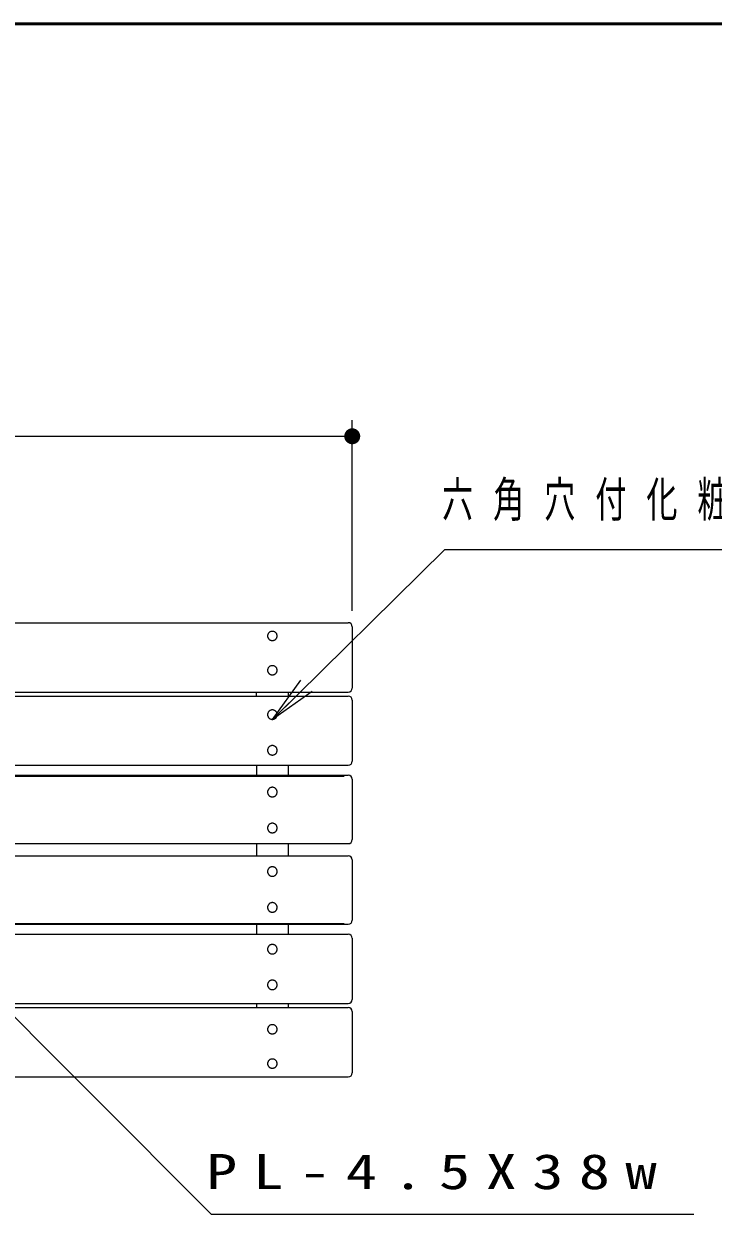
# Model space of a CAD drawing. Units: millimetres on the paper, scale 1:20. Extents: x -365 to 10, y -38 to 257.
# Drawn here: x -230.8 to -187.6, y 182.5 to 257 of the extents above; entities that cross this region are included whole.
import ezdxf

# ---------------------------------------------------------------- set-up
doc = ezdxf.new("R2010")
doc.units = ezdxf.units.MM
doc.layers.add('LY_1', color=7, linetype='Continuous', lineweight=25)
doc.layers.add('LY_2', color=7, linetype='Continuous', lineweight=13)
doc.styles.add('ＭＳ ゴシック', font='')
doc.styles.get('ＭＳ ゴシック').set_extended_font_data('MS Gothic')

# ---------------------------------------------------------------- blocks, each defined once
blk = doc.blocks.new('filled_dot')
at = {"color": 0, "linetype": 'Continuous', "lineweight": -2, "const_width": 1.25}
blk.add_lwpolyline([(-0.625, 0, 1), (0.625, 0, 1)], format="xyb", close=True, dxfattribs=at)

msp = doc.modelspace()

# ---------------------------------------------------------------- linework, layer by layer
at = {"layer": 'LY_1', "lineweight": 13}
for p, q in [((-210.217, 220.274), (-210.217, 232.189)), ((-300.217, 231.189), (-210.217, 231.189)), ((-215.217, 213.471), (-213.431, 215.933)), ((-215.217, 213.471), (-213.08, 215.576)), ((-212.729, 215.22), (-215.217, 213.471))]:
    msp.add_line(p, q, dxfattribs=at)
at = {"layer": 'LY_1', "color": 4}
for p, q in [((-299.967, 219.524), (-210.467, 219.524)), ((-210.217, 219.274), (-210.217, 215.434)), ((-299.967, 215.184), (-210.467, 215.184)), ((-299.967, 214.932), (-210.467, 214.932)), ((-210.217, 214.682), (-210.217, 210.853)), ((-299.967, 210.603), (-210.467, 210.603)), ((-216.217, 210.603), (-216.217, 209.979)), ((-214.217, 210.603), (-214.217, 209.979)), ((-299.967, 209.979), (-210.467, 209.979)), ((-210.217, 209.729), (-210.217, 205.946)), ((-299.967, 205.696), (-210.467, 205.696)), ((-216.217, 205.696), (-216.217, 204.931)), ((-214.217, 205.696), (-214.217, 204.931)), ((-299.967, 204.931), (-210.467, 204.931)), ((-210.217, 204.681), (-210.217, 200.899)), ((-299.967, 200.649), (-210.467, 200.649)), ((-299.967, 200.024), (-210.467, 200.024)), ((-210.217, 199.774), (-210.217, 195.946)), ((-299.967, 195.696), (-210.467, 195.696)), ((-299.967, 195.443), (-210.467, 195.443)), ((-210.217, 195.193), (-210.217, 191.353)), ((-299.967, 191.103), (-210.467, 191.103))]:
    msp.add_line(p, q, dxfattribs=at)
at = {"layer": 'LY_1'}
for p, q in [((-216.217, 214.932), (-216.217, 215.184)), ((-214.217, 215.184), (-214.217, 214.932)), ((-299.717, 209.921), (-210.717, 209.921)), ((-299.717, 200.706), (-210.717, 200.706)), ((-216.217, 200.649), (-216.217, 200.024)), ((-214.217, 200.649), (-214.217, 200.024)), ((-216.217, 195.696), (-216.217, 195.443)), ((-214.217, 195.696), (-214.217, 195.443))]:
    msp.add_line(p, q, dxfattribs=at)
at = {"layer": 'LY_1', "lineweight": 13}
for points in [[(-215.217, 213.471), (-204.412, 224.113), (-156.143, 224.113)], [(-234.182, 197.646), (-219.044, 182.509), (-188.84, 182.509)]]:
    msp.add_lwpolyline(points, dxfattribs=at)
at = {"layer": 'LY_1', "color": 4}
for points in [[(-214.917, 218.695), (-214.919, 218.72), (-214.922, 218.745), (-214.928, 218.769), (-214.935, 218.793), (-214.945, 218.816), (-214.958, 218.838), (-214.972, 218.859), (-214.988, 218.879), (-215.005, 218.898), (-215.025, 218.914), (-215.045, 218.93), (-215.067, 218.943), (-215.091, 218.955), (-215.115, 218.964), (-215.14, 218.972), (-215.165, 218.977), (-215.191, 218.98), (-215.217, 218.981), (-215.244, 218.98), (-215.269, 218.977), (-215.295, 218.972), (-215.32, 218.964), (-215.344, 218.955), (-215.367, 218.943), (-215.389, 218.93), (-215.41, 218.914), (-215.429, 218.898), (-215.447, 218.879), (-215.463, 218.859), (-215.477, 218.838), (-215.489, 218.816), (-215.499, 218.793), (-215.507, 218.769), (-215.513, 218.745), (-215.516, 218.72), (-215.517, 218.695), (-215.516, 218.67), (-215.513, 218.645), (-215.507, 218.621), (-215.499, 218.597), (-215.489, 218.574), (-215.477, 218.552), (-215.463, 218.531), (-215.447, 218.511), (-215.429, 218.493), (-215.41, 218.476), (-215.389, 218.46), (-215.367, 218.447), (-215.344, 218.436), (-215.32, 218.426), (-215.295, 218.418), (-215.269, 218.413), (-215.244, 218.41), (-215.217, 218.409), (-215.191, 218.41), (-215.165, 218.413), (-215.14, 218.418), (-215.115, 218.426), (-215.091, 218.436), (-215.067, 218.447), (-215.045, 218.46), (-215.025, 218.476), (-215.005, 218.493), (-214.988, 218.511), (-214.972, 218.531), (-214.958, 218.552), (-214.945, 218.574), (-214.935, 218.597), (-214.928, 218.621), (-214.922, 218.645), (-214.919, 218.67)], [(-214.917, 216.547), (-214.919, 216.572), (-214.922, 216.597), (-214.928, 216.621), (-214.935, 216.645), (-214.945, 216.668), (-214.958, 216.69), (-214.972, 216.711), (-214.988, 216.731), (-215.005, 216.75), (-215.025, 216.767), (-215.045, 216.782), (-215.067, 216.795), (-215.091, 216.807), (-215.115, 216.816), (-215.14, 216.824), (-215.165, 216.829), (-215.191, 216.832), (-215.217, 216.834), (-215.244, 216.832), (-215.269, 216.829), (-215.295, 216.824), (-215.32, 216.816), (-215.344, 216.807), (-215.367, 216.795), (-215.389, 216.782), (-215.41, 216.767), (-215.429, 216.75), (-215.447, 216.731), (-215.463, 216.711), (-215.477, 216.69), (-215.489, 216.668), (-215.499, 216.645), (-215.507, 216.621), (-215.513, 216.597), (-215.516, 216.572), (-215.517, 216.547), (-215.516, 216.522), (-215.513, 216.497), (-215.507, 216.473), (-215.499, 216.449), (-215.489, 216.426), (-215.477, 216.404), (-215.463, 216.383), (-215.447, 216.363), (-215.429, 216.345), (-215.41, 216.328), (-215.389, 216.313), (-215.367, 216.299), (-215.344, 216.288), (-215.32, 216.278), (-215.295, 216.271), (-215.269, 216.265), (-215.244, 216.262), (-215.217, 216.261), (-215.191, 216.262), (-215.165, 216.265), (-215.14, 216.271), (-215.115, 216.278), (-215.091, 216.288), (-215.067, 216.299), (-215.045, 216.313), (-215.025, 216.328), (-215.005, 216.345), (-214.988, 216.363), (-214.972, 216.383), (-214.958, 216.404), (-214.945, 216.426), (-214.935, 216.449), (-214.928, 216.473), (-214.922, 216.497), (-214.919, 216.522)], [(-214.917, 213.769), (-214.919, 213.795), (-214.922, 213.821), (-214.928, 213.846), (-214.935, 213.871), (-214.945, 213.895), (-214.958, 213.918), (-214.972, 213.94), (-214.988, 213.96), (-215.005, 213.979), (-215.025, 213.997), (-215.045, 214.013), (-215.067, 214.027), (-215.091, 214.039), (-215.115, 214.049), (-215.14, 214.057), (-215.165, 214.062), (-215.191, 214.066), (-215.217, 214.067), (-215.244, 214.066), (-215.269, 214.062), (-215.295, 214.057), (-215.32, 214.049), (-215.344, 214.039), (-215.367, 214.027), (-215.389, 214.013), (-215.41, 213.997), (-215.429, 213.979), (-215.447, 213.96), (-215.463, 213.94), (-215.477, 213.918), (-215.489, 213.895), (-215.499, 213.871), (-215.507, 213.846), (-215.513, 213.821), (-215.516, 213.795), (-215.517, 213.769), (-215.516, 213.743), (-215.513, 213.717), (-215.507, 213.692), (-215.499, 213.667), (-215.489, 213.643), (-215.477, 213.62), (-215.463, 213.598), (-215.447, 213.578), (-215.429, 213.559), (-215.41, 213.541), (-215.389, 213.525), (-215.367, 213.511), (-215.344, 213.499), (-215.32, 213.489), (-215.295, 213.482), (-215.269, 213.476), (-215.244, 213.473), (-215.217, 213.471), (-215.191, 213.473), (-215.165, 213.476), (-215.14, 213.482), (-215.115, 213.489), (-215.091, 213.499), (-215.067, 213.511), (-215.045, 213.525), (-215.025, 213.541), (-215.005, 213.559), (-214.988, 213.578), (-214.972, 213.598), (-214.958, 213.62), (-214.945, 213.643), (-214.935, 213.667), (-214.928, 213.692), (-214.922, 213.717), (-214.919, 213.743)], [(-214.917, 211.537), (-214.919, 211.563), (-214.922, 211.588), (-214.928, 211.614), (-214.935, 211.639), (-214.945, 211.663), (-214.958, 211.686), (-214.972, 211.707), (-214.988, 211.728), (-215.005, 211.747), (-215.025, 211.765), (-215.045, 211.781), (-215.067, 211.795), (-215.091, 211.807), (-215.115, 211.816), (-215.14, 211.824), (-215.165, 211.83), (-215.191, 211.833), (-215.217, 211.834), (-215.244, 211.833), (-215.269, 211.83), (-215.295, 211.824), (-215.32, 211.816), (-215.344, 211.807), (-215.367, 211.795), (-215.389, 211.781), (-215.41, 211.765), (-215.429, 211.747), (-215.447, 211.728), (-215.463, 211.707), (-215.477, 211.686), (-215.489, 211.663), (-215.499, 211.639), (-215.507, 211.614), (-215.513, 211.588), (-215.516, 211.563), (-215.517, 211.537), (-215.516, 211.511), (-215.513, 211.485), (-215.507, 211.46), (-215.499, 211.435), (-215.489, 211.411), (-215.477, 211.388), (-215.463, 211.366), (-215.447, 211.345), (-215.429, 211.326), (-215.41, 211.309), (-215.389, 211.293), (-215.367, 211.279), (-215.344, 211.267), (-215.32, 211.257), (-215.295, 211.249), (-215.269, 211.244), (-215.244, 211.24), (-215.217, 211.239), (-215.191, 211.24), (-215.165, 211.244), (-215.14, 211.249), (-215.115, 211.257), (-215.091, 211.267), (-215.067, 211.279), (-215.045, 211.293), (-215.025, 211.309), (-215.005, 211.326), (-214.988, 211.345), (-214.972, 211.366), (-214.958, 211.388), (-214.945, 211.411), (-214.935, 211.435), (-214.928, 211.46), (-214.922, 211.485), (-214.919, 211.511)], [(-214.917, 208.922), (-214.919, 208.948), (-214.922, 208.974), (-214.928, 209), (-214.935, 209.025), (-214.945, 209.049), (-214.958, 209.072), (-214.972, 209.094), (-214.988, 209.115), (-215.005, 209.134), (-215.025, 209.152), (-215.045, 209.168), (-215.067, 209.182), (-215.091, 209.194), (-215.115, 209.204), (-215.14, 209.212), (-215.165, 209.217), (-215.191, 209.221), (-215.217, 209.222), (-215.244, 209.221), (-215.269, 209.217), (-215.295, 209.212), (-215.32, 209.204), (-215.344, 209.194), (-215.367, 209.182), (-215.389, 209.168), (-215.41, 209.152), (-215.429, 209.134), (-215.447, 209.115), (-215.463, 209.094), (-215.477, 209.072), (-215.489, 209.049), (-215.499, 209.025), (-215.507, 209), (-215.513, 208.974), (-215.516, 208.948), (-215.517, 208.922), (-215.516, 208.896), (-215.513, 208.87), (-215.507, 208.845), (-215.499, 208.82), (-215.489, 208.796), (-215.477, 208.772), (-215.463, 208.75), (-215.447, 208.73), (-215.429, 208.71), (-215.41, 208.693), (-215.389, 208.677), (-215.367, 208.663), (-215.344, 208.651), (-215.32, 208.641), (-215.295, 208.633), (-215.269, 208.627), (-215.244, 208.624), (-215.217, 208.623), (-215.191, 208.624), (-215.165, 208.627), (-215.14, 208.633), (-215.115, 208.641), (-215.091, 208.651), (-215.067, 208.663), (-215.045, 208.677), (-215.025, 208.693), (-215.005, 208.71), (-214.988, 208.73), (-214.972, 208.75), (-214.958, 208.772), (-214.945, 208.796), (-214.935, 208.82), (-214.928, 208.845), (-214.922, 208.87), (-214.919, 208.896)], [(-214.917, 206.674), (-214.919, 206.7), (-214.922, 206.726), (-214.928, 206.752), (-214.935, 206.777), (-214.945, 206.801), (-214.958, 206.824), (-214.972, 206.846), (-214.988, 206.867), (-215.005, 206.886), (-215.025, 206.904), (-215.045, 206.92), (-215.067, 206.934), (-215.091, 206.946), (-215.115, 206.956), (-215.14, 206.964), (-215.165, 206.97), (-215.191, 206.973), (-215.217, 206.974), (-215.244, 206.973), (-215.269, 206.97), (-215.295, 206.964), (-215.32, 206.956), (-215.344, 206.946), (-215.367, 206.934), (-215.389, 206.92), (-215.41, 206.904), (-215.429, 206.886), (-215.447, 206.867), (-215.463, 206.846), (-215.477, 206.824), (-215.489, 206.801), (-215.499, 206.777), (-215.507, 206.752), (-215.513, 206.726), (-215.516, 206.7), (-215.517, 206.674), (-215.516, 206.648), (-215.513, 206.622), (-215.507, 206.597), (-215.499, 206.572), (-215.489, 206.548), (-215.477, 206.524), (-215.463, 206.502), (-215.447, 206.482), (-215.429, 206.462), (-215.41, 206.445), (-215.389, 206.429), (-215.367, 206.415), (-215.344, 206.403), (-215.32, 206.393), (-215.295, 206.385), (-215.269, 206.379), (-215.244, 206.376), (-215.217, 206.375), (-215.191, 206.376), (-215.165, 206.379), (-215.14, 206.385), (-215.115, 206.393), (-215.091, 206.403), (-215.067, 206.415), (-215.045, 206.429), (-215.025, 206.445), (-215.005, 206.462), (-214.988, 206.482), (-214.972, 206.502), (-214.958, 206.524), (-214.945, 206.548), (-214.935, 206.572), (-214.928, 206.597), (-214.922, 206.622), (-214.919, 206.648)], [(-214.917, 203.953), (-214.919, 203.979), (-214.922, 204.005), (-214.928, 204.031), (-214.935, 204.056), (-214.945, 204.08), (-214.958, 204.103), (-214.972, 204.125), (-214.988, 204.146), (-215.005, 204.165), (-215.025, 204.183), (-215.045, 204.199), (-215.067, 204.213), (-215.091, 204.225), (-215.115, 204.235), (-215.14, 204.243), (-215.165, 204.248), (-215.191, 204.252), (-215.217, 204.253), (-215.244, 204.252), (-215.269, 204.248), (-215.295, 204.243), (-215.32, 204.235), (-215.344, 204.225), (-215.367, 204.213), (-215.389, 204.199), (-215.41, 204.183), (-215.429, 204.165), (-215.447, 204.146), (-215.463, 204.125), (-215.477, 204.103), (-215.489, 204.08), (-215.499, 204.056), (-215.507, 204.031), (-215.513, 204.005), (-215.516, 203.979), (-215.517, 203.953), (-215.516, 203.927), (-215.513, 203.901), (-215.507, 203.876), (-215.499, 203.851), (-215.489, 203.826), (-215.477, 203.803), (-215.463, 203.781), (-215.447, 203.76), (-215.429, 203.741), (-215.41, 203.724), (-215.389, 203.708), (-215.367, 203.694), (-215.344, 203.682), (-215.32, 203.672), (-215.295, 203.664), (-215.269, 203.658), (-215.244, 203.655), (-215.217, 203.653), (-215.191, 203.655), (-215.165, 203.658), (-215.14, 203.664), (-215.115, 203.672), (-215.091, 203.682), (-215.067, 203.694), (-215.045, 203.708), (-215.025, 203.724), (-215.005, 203.741), (-214.988, 203.76), (-214.972, 203.781), (-214.958, 203.803), (-214.945, 203.826), (-214.935, 203.851), (-214.928, 203.876), (-214.922, 203.901), (-214.919, 203.927)], [(-214.917, 201.705), (-214.919, 201.731), (-214.922, 201.757), (-214.928, 201.783), (-214.935, 201.808), (-214.945, 201.832), (-214.958, 201.855), (-214.972, 201.877), (-214.988, 201.898), (-215.005, 201.917), (-215.025, 201.935), (-215.045, 201.951), (-215.067, 201.965), (-215.091, 201.977), (-215.115, 201.987), (-215.14, 201.995), (-215.165, 202), (-215.191, 202.004), (-215.217, 202.005), (-215.244, 202.004), (-215.269, 202), (-215.295, 201.995), (-215.32, 201.987), (-215.344, 201.977), (-215.367, 201.965), (-215.389, 201.951), (-215.41, 201.935), (-215.429, 201.917), (-215.447, 201.898), (-215.463, 201.877), (-215.477, 201.855), (-215.489, 201.832), (-215.499, 201.808), (-215.507, 201.783), (-215.513, 201.757), (-215.516, 201.731), (-215.517, 201.705), (-215.516, 201.679), (-215.513, 201.653), (-215.507, 201.628), (-215.499, 201.603), (-215.489, 201.579), (-215.477, 201.555), (-215.463, 201.533), (-215.447, 201.513), (-215.429, 201.493), (-215.41, 201.476), (-215.389, 201.46), (-215.367, 201.446), (-215.344, 201.434), (-215.32, 201.424), (-215.295, 201.416), (-215.269, 201.41), (-215.244, 201.407), (-215.217, 201.405), (-215.191, 201.407), (-215.165, 201.41), (-215.14, 201.416), (-215.115, 201.424), (-215.091, 201.434), (-215.067, 201.446), (-215.045, 201.46), (-215.025, 201.476), (-215.005, 201.493), (-214.988, 201.513), (-214.972, 201.533), (-214.958, 201.555), (-214.945, 201.579), (-214.935, 201.603), (-214.928, 201.628), (-214.922, 201.653), (-214.919, 201.679)], [(-214.917, 199.091), (-214.919, 199.117), (-214.922, 199.142), (-214.928, 199.168), (-214.935, 199.193), (-214.945, 199.217), (-214.958, 199.24), (-214.972, 199.261), (-214.988, 199.282), (-215.005, 199.301), (-215.025, 199.319), (-215.045, 199.335), (-215.067, 199.348), (-215.091, 199.36), (-215.115, 199.37), (-215.14, 199.378), (-215.165, 199.384), (-215.191, 199.387), (-215.217, 199.388), (-215.244, 199.387), (-215.269, 199.384), (-215.295, 199.378), (-215.32, 199.37), (-215.344, 199.36), (-215.367, 199.348), (-215.389, 199.335), (-215.41, 199.319), (-215.429, 199.301), (-215.447, 199.282), (-215.463, 199.261), (-215.477, 199.24), (-215.489, 199.217), (-215.499, 199.193), (-215.507, 199.168), (-215.513, 199.142), (-215.516, 199.117), (-215.517, 199.091), (-215.516, 199.065), (-215.513, 199.039), (-215.507, 199.014), (-215.499, 198.989), (-215.489, 198.965), (-215.477, 198.942), (-215.463, 198.92), (-215.447, 198.899), (-215.429, 198.88), (-215.41, 198.863), (-215.389, 198.847), (-215.367, 198.833), (-215.344, 198.821), (-215.32, 198.811), (-215.295, 198.803), (-215.269, 198.798), (-215.244, 198.794), (-215.217, 198.793), (-215.191, 198.794), (-215.165, 198.798), (-215.14, 198.803), (-215.115, 198.811), (-215.091, 198.821), (-215.067, 198.833), (-215.045, 198.847), (-215.025, 198.863), (-215.005, 198.88), (-214.988, 198.899), (-214.972, 198.92), (-214.958, 198.942), (-214.945, 198.965), (-214.935, 198.989), (-214.928, 199.014), (-214.922, 199.039), (-214.919, 199.065)], [(-214.917, 196.859), (-214.919, 196.884), (-214.922, 196.91), (-214.928, 196.936), (-214.935, 196.96), (-214.945, 196.984), (-214.958, 197.007), (-214.972, 197.029), (-214.988, 197.05), (-215.005, 197.069), (-215.025, 197.087), (-215.045, 197.102), (-215.067, 197.116), (-215.091, 197.128), (-215.115, 197.138), (-215.14, 197.146), (-215.165, 197.152), (-215.191, 197.155), (-215.217, 197.156), (-215.244, 197.155), (-215.269, 197.152), (-215.295, 197.146), (-215.32, 197.138), (-215.344, 197.128), (-215.367, 197.116), (-215.389, 197.102), (-215.41, 197.087), (-215.429, 197.069), (-215.447, 197.05), (-215.463, 197.029), (-215.477, 197.007), (-215.489, 196.984), (-215.499, 196.96), (-215.507, 196.936), (-215.513, 196.91), (-215.516, 196.884), (-215.517, 196.859), (-215.516, 196.833), (-215.513, 196.807), (-215.507, 196.781), (-215.499, 196.757), (-215.489, 196.733), (-215.477, 196.71), (-215.463, 196.688), (-215.447, 196.667), (-215.429, 196.648), (-215.41, 196.631), (-215.389, 196.615), (-215.367, 196.601), (-215.344, 196.589), (-215.32, 196.579), (-215.295, 196.571), (-215.269, 196.565), (-215.244, 196.562), (-215.217, 196.561), (-215.191, 196.562), (-215.165, 196.565), (-215.14, 196.571), (-215.115, 196.579), (-215.091, 196.589), (-215.067, 196.601), (-215.045, 196.615), (-215.025, 196.631), (-215.005, 196.648), (-214.988, 196.667), (-214.972, 196.688), (-214.958, 196.71), (-214.945, 196.733), (-214.935, 196.757), (-214.928, 196.781), (-214.922, 196.807), (-214.919, 196.833)], [(-214.917, 194.08), (-214.919, 194.105), (-214.922, 194.13), (-214.928, 194.154), (-214.935, 194.178), (-214.945, 194.201), (-214.958, 194.223), (-214.972, 194.245), (-214.988, 194.264), (-215.005, 194.283), (-215.025, 194.3), (-215.045, 194.315), (-215.067, 194.328), (-215.091, 194.34), (-215.115, 194.349), (-215.14, 194.357), (-215.165, 194.362), (-215.191, 194.366), (-215.217, 194.367), (-215.244, 194.366), (-215.269, 194.362), (-215.295, 194.357), (-215.32, 194.349), (-215.344, 194.34), (-215.367, 194.328), (-215.389, 194.315), (-215.41, 194.3), (-215.429, 194.283), (-215.447, 194.264), (-215.463, 194.245), (-215.477, 194.223), (-215.489, 194.201), (-215.499, 194.178), (-215.507, 194.154), (-215.513, 194.13), (-215.516, 194.105), (-215.517, 194.08), (-215.516, 194.055), (-215.513, 194.031), (-215.507, 194.006), (-215.499, 193.982), (-215.489, 193.959), (-215.477, 193.937), (-215.463, 193.916), (-215.447, 193.896), (-215.429, 193.878), (-215.41, 193.861), (-215.389, 193.846), (-215.367, 193.832), (-215.344, 193.821), (-215.32, 193.811), (-215.295, 193.804), (-215.269, 193.798), (-215.244, 193.795), (-215.217, 193.794), (-215.191, 193.795), (-215.165, 193.798), (-215.14, 193.804), (-215.115, 193.811), (-215.091, 193.821), (-215.067, 193.832), (-215.045, 193.846), (-215.025, 193.861), (-215.005, 193.878), (-214.988, 193.896), (-214.972, 193.916), (-214.958, 193.937), (-214.945, 193.959), (-214.935, 193.982), (-214.928, 194.006), (-214.922, 194.031), (-214.919, 194.055)], [(-214.917, 191.932), (-214.919, 191.957), (-214.922, 191.982), (-214.928, 192.006), (-214.935, 192.03), (-214.945, 192.053), (-214.958, 192.076), (-214.972, 192.097), (-214.988, 192.116), (-215.005, 192.135), (-215.025, 192.152), (-215.045, 192.167), (-215.067, 192.18), (-215.091, 192.192), (-215.115, 192.201), (-215.14, 192.209), (-215.165, 192.214), (-215.191, 192.218), (-215.217, 192.219), (-215.244, 192.218), (-215.269, 192.214), (-215.295, 192.209), (-215.32, 192.201), (-215.344, 192.192), (-215.367, 192.18), (-215.389, 192.167), (-215.41, 192.152), (-215.429, 192.135), (-215.447, 192.116), (-215.463, 192.097), (-215.477, 192.076), (-215.489, 192.053), (-215.499, 192.03), (-215.507, 192.006), (-215.513, 191.982), (-215.516, 191.957), (-215.517, 191.932), (-215.516, 191.907), (-215.513, 191.883), (-215.507, 191.858), (-215.499, 191.834), (-215.489, 191.811), (-215.477, 191.789), (-215.463, 191.768), (-215.447, 191.748), (-215.429, 191.73), (-215.41, 191.713), (-215.389, 191.698), (-215.367, 191.684), (-215.344, 191.673), (-215.32, 191.663), (-215.295, 191.656), (-215.269, 191.65), (-215.244, 191.647), (-215.217, 191.646), (-215.191, 191.647), (-215.165, 191.65), (-215.14, 191.656), (-215.115, 191.663), (-215.091, 191.673), (-215.067, 191.684), (-215.045, 191.698), (-215.025, 191.713), (-215.005, 191.73), (-214.988, 191.748), (-214.972, 191.768), (-214.958, 191.789), (-214.945, 191.811), (-214.935, 191.834), (-214.928, 191.858), (-214.922, 191.883), (-214.919, 191.907)]]:
    msp.add_lwpolyline(points, close=True, dxfattribs=at)
for centre, start, end in [((-210.467, 219.274), 0, 89.99998), ((-210.467, 215.434), 270.00002, 0), ((-210.467, 214.682), 0, 89.99998), ((-210.467, 210.853), 270.00002, 0), ((-210.467, 209.729), 0, 89.99998), ((-210.467, 205.946), 270.00002, 0), ((-210.467, 204.681), 0, 89.99998), ((-210.467, 200.899), 270.00002, 0), ((-210.467, 199.774), 0, 89.99998), ((-210.467, 195.946), 270.00002, 0), ((-210.467, 195.193), 0, 89.99998), ((-210.467, 191.353), 270.00002, 0)]:
    msp.add_arc(centre, 0.25, start, end, dxfattribs=at)
at = {"layer": 'LY_2', "lineweight": 50}
msp.add_line((0, 257), (-365, 257), dxfattribs=at)

# ---------------------------------------------------------------- block references
at = {"layer": 'LY_1', "lineweight": 13, "xscale": 0.4, "yscale": 0.4, "rotation": 180}
msp.add_blockref('filled_dot', (-210.217, 231.189), dxfattribs=at)

# ---------------------------------------------------------------- texts
at = {"layer": 'LY_1', "char_height": 2.199, "attachment_point": 4, "style": 'ＭＳ ゴシック'}
for s, insert in [('\\T1.64;\\W0.65;六角穴付化粧小ネジ\u3000Ｍ６\u3000ＳＵＳ', (-204.597, 227.113)), ('\\T1.5;\\W1.3;PL-4.5X38w', (-219.364, 185.159))]:
    msp.add_mtext(s, dxfattribs=dict(at, insert=insert))

doc.saveas('drawing.dxf')
